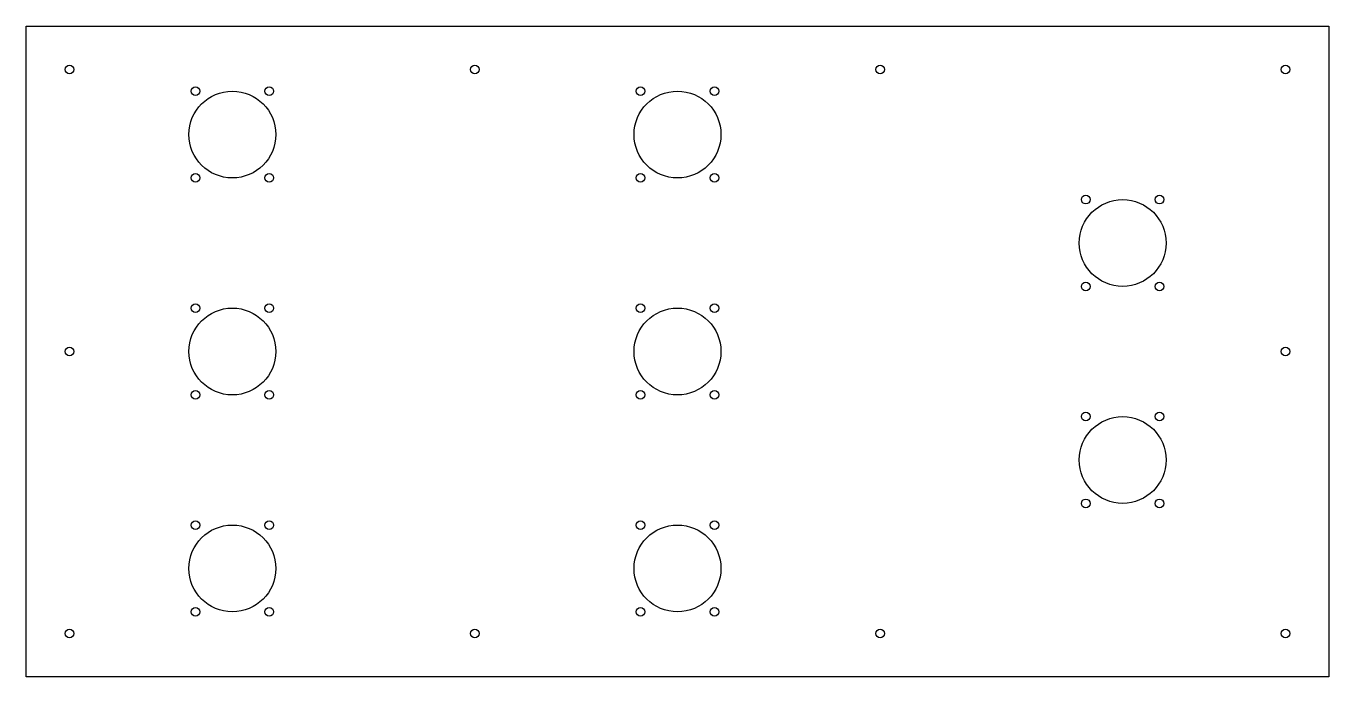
# Model space of a CAD drawing. Header units: millimetres. Extents: x -300 to 300, y -200 to 100.
import ezdxf

# ---------------------------------------------------------------- set-up
doc = ezdxf.new("R2010")
doc.units = ezdxf.units.MM
doc.layers.get('0').update_dxf_attribs({"linetype": 'CONTINUOUS'})

msp = doc.modelspace()

# ---------------------------------------------------------------- linework, layer by layer
msp.add_lwpolyline([(300, -200), (-300, -200), (-300, 100), (300, 100)], close=True)
for centre, radius in [((-280, 80), 2), ((-93.33, 80), 2), ((93.33, 80), 2), ((280, 80), 2), ((-222, 70), 2), ((-222, 70), 2), ((-222, 70), 2), ((-188, 70), 2), ((-188, 70), 2), ((-188, 70), 2), ((-17, 70), 2), ((-17, 70), 2), ((-17, 70), 2), ((-17, 70), 2), ((-17, 70), 2), ((-17, 70), 2), ((-17, 70), 2), ((-17, 70), 2), ((-17, 70), 2), ((-17, 70), 2), ((-17, 70), 2), ((-17, 70), 2), ((17, 70), 2), ((17, 70), 2), ((17, 70), 2), ((17, 70), 2), ((17, 70), 2), ((17, 70), 2), ((17, 70), 2), ((17, 70), 2), ((17, 70), 2), ((17, 70), 2), ((17, 70), 2), ((17, 70), 2), ((-205, 50), 20), ((-205, 50), 20), ((-205, 50), 20), ((0, 50), 20), ((0, 50), 20), ((0, 50), 20), ((0, 50), 20), ((0, 50), 20), ((0, 50), 20), ((0, 50), 20), ((0, 50), 20), ((0, 50), 20), ((0, 50), 20), ((0, 50), 20), ((0, 50), 20), ((-222, 30), 2), ((-222, 30), 2), ((-222, 30), 2), ((-188, 30), 2), ((-188, 30), 2), ((-188, 30), 2), ((-17, 30), 2), ((-17, 30), 2), ((-17, 30), 2), ((-17, 30), 2), ((-17, 30), 2), ((-17, 30), 2), ((-17, 30), 2), ((-17, 30), 2), ((-17, 30), 2), ((-17, 30), 2), ((-17, 30), 2), ((-17, 30), 2), ((17, 30), 2), ((17, 30), 2), ((17, 30), 2), ((17, 30), 2), ((17, 30), 2), ((17, 30), 2), ((17, 30), 2), ((17, 30), 2), ((17, 30), 2), ((17, 30), 2), ((17, 30), 2), ((17, 30), 2), ((205, 0), 20), ((205, 0), 20), ((205, 0), 20), ((205, 0), 20), ((205, 0), 20), ((205, 0), 20), ((205, 0), 20), ((205, 0), 20), ((205, 0), 20), ((205, 0), 20), ((205, 0), 20), ((205, 0), 20), ((188, 20), 2), ((188, 20), 2), ((188, 20), 2), ((188, 20), 2), ((188, 20), 2), ((188, 20), 2), ((188, 20), 2), ((188, 20), 2), ((188, 20), 2), ((188, 20), 2), ((188, 20), 2), ((188, 20), 2), ((222, 20), 2), ((222, 20), 2), ((222, 20), 2), ((222, 20), 2), ((222, 20), 2), ((222, 20), 2), ((222, 20), 2), ((222, 20), 2), ((222, 20), 2), ((222, 20), 2), ((222, 20), 2), ((222, 20), 2), ((188, -20), 2), ((188, -20), 2), ((188, -20), 2), ((188, -20), 2), ((188, -20), 2), ((188, -20), 2), ((188, -20), 2), ((188, -20), 2), ((188, -20), 2), ((188, -20), 2), ((188, -20), 2), ((188, -20), 2), ((222, -20), 2), ((222, -20), 2), ((222, -20), 2), ((222, -20), 2), ((222, -20), 2), ((222, -20), 2), ((222, -20), 2), ((222, -20), 2), ((222, -20), 2), ((222, -20), 2), ((222, -20), 2), ((222, -20), 2), ((-205, -50), 20), ((-222, -30), 2), ((-188, -30), 2), ((0, -50), 20), ((-17, -30), 2), ((17, -30), 2), ((-280, -50), 2), ((280, -50), 2), ((-222, -70), 2), ((-188, -70), 2), ((-17, -70), 2), ((17, -70), 2), ((188, -80), 2), ((188, -80), 2), ((188, -80), 2), ((188, -80), 2), ((188, -80), 2), ((188, -80), 2), ((188, -80), 2), ((188, -80), 2), ((188, -80), 2), ((188, -80), 2), ((188, -80), 2), ((188, -80), 2), ((222, -80), 2), ((222, -80), 2), ((222, -80), 2), ((222, -80), 2), ((222, -80), 2), ((222, -80), 2), ((222, -80), 2), ((222, -80), 2), ((222, -80), 2), ((222, -80), 2), ((222, -80), 2), ((222, -80), 2), ((205, -100), 20), ((205, -100), 20), ((205, -100), 20), ((205, -100), 20), ((205, -100), 20), ((205, -100), 20), ((205, -100), 20), ((205, -100), 20), ((205, -100), 20), ((205, -100), 20), ((205, -100), 20), ((205, -100), 20), ((188, -120), 2), ((188, -120), 2), ((188, -120), 2), ((188, -120), 2), ((188, -120), 2), ((188, -120), 2), ((188, -120), 2), ((188, -120), 2), ((188, -120), 2), ((188, -120), 2), ((188, -120), 2), ((188, -120), 2), ((222, -120), 2), ((222, -120), 2), ((222, -120), 2), ((222, -120), 2), ((222, -120), 2), ((222, -120), 2), ((222, -120), 2), ((222, -120), 2), ((222, -120), 2), ((222, -120), 2), ((222, -120), 2), ((222, -120), 2), ((-205, -150), 20), ((-222, -130), 2), ((-188, -130), 2), ((0, -150), 20), ((-17, -130), 2), ((17, -130), 2), ((-222, -170), 2), ((-188, -170), 2), ((-17, -170), 2), ((17, -170), 2), ((-280, -180), 2), ((-93.33, -180), 2), ((93.33, -180), 2), ((280, -180), 2)]:
    msp.add_circle(centre, radius)

doc.saveas('drawing.dxf')
